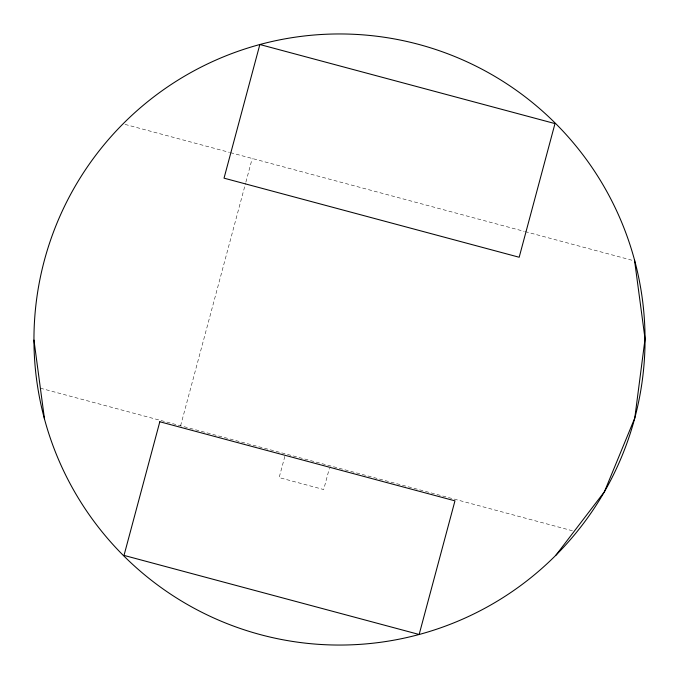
<?xml version="1.0" encoding="UTF-8"?>
<svg xmlns="http://www.w3.org/2000/svg" width="679" height="679" viewBox="0 0 679 679"><rect width="100%" height="100%" fill="white"/><g stroke="black" fill="none" stroke-linecap="round" stroke-linejoin="round"><path stroke-width="0.51" stroke-dasharray="3.4 2.55" d="M180.597 425.775L245.637 183.058M245.908 182.031L252.223 158.479M284.849 456.339L279.145 477.6L323.696 489.542L329.391 468.281M125.063 124.401L229.443 152.376M230.461 152.648L524.205 231.352M525.147 231.607L633.609 260.668M40.375 388.201L574.23 531.25"/><path stroke-width="1.02" d="M555.974 555.142L604.412 491.766L634.789 418.018L645.05 338.914L634.483 259.853M33.95 340.086L44.517 419.147M259.853 44.517L224.036 178.161L519.18 257.248L554.989 123.595L259.853 44.517A305.55 305.55 0 0 0 123.858 555.974A305.55 305.55 0 0 0 634.789 418.018A305.55 305.55 0 0 0 259.853 44.517M159.82 421.752L124.011 555.405L419.147 634.483L454.964 500.839L159.82 421.752"/></g></svg>
